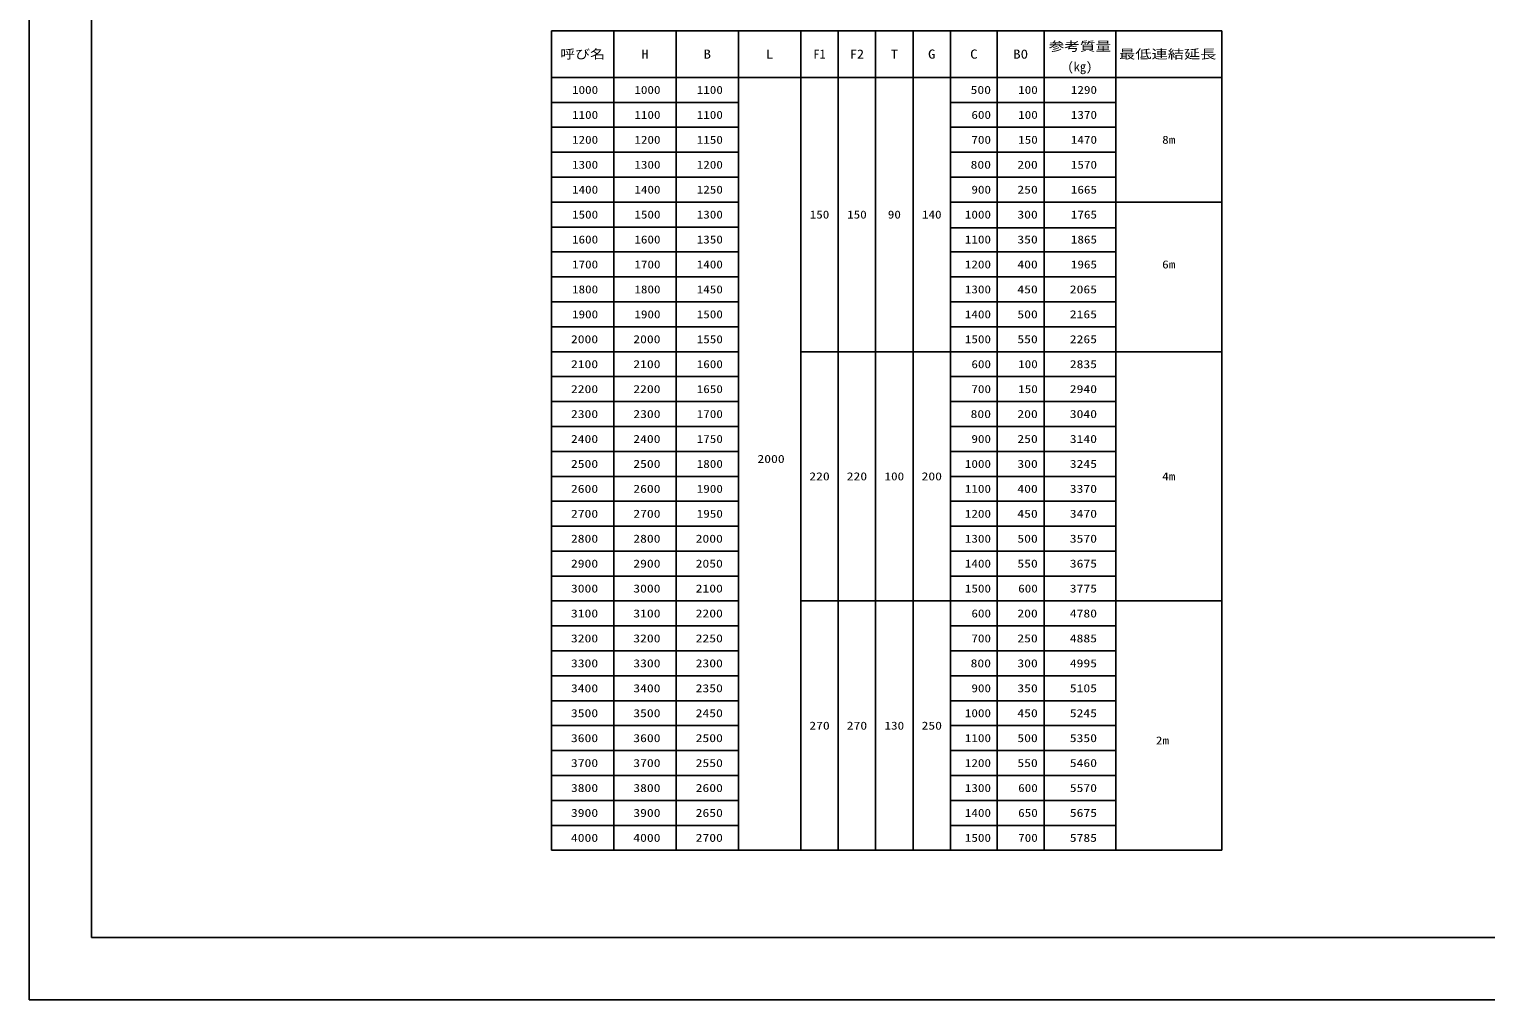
# Model space of a CAD drawing. Units: millimetres at full size; details may follow other scales. Extents: x 0 to 25230, y 0 to 17820.
# Drawn here: x 0 to 14017, y 0 to 9345 of the extents above; entities that cross this region are included whole.
import ezdxf
from ezdxf.enums import TextEntityAlignment as Align

# ---------------------------------------------------------------- set-up
doc = ezdxf.new("R2010")
doc.units = ezdxf.units.MM
for name, color, linetype, lineweight in [('D-MTR-FRAM', 7, 'Continuous', 25), ('D-MTR-LINE', 7, 'Continuous', 25), ('D-TTL', 2, 'Continuous', 25)]:
    doc.layers.add(name, color=color, linetype=linetype, lineweight=lineweight)
doc.layers.add('D-MTR-TXT', color=7, linetype='Continuous')
doc.styles.add('ＭＳ ゴシック', font='')
doc.styles.get('ＭＳ ゴシック').set_extended_font_data('MS Gothic')

msp = doc.modelspace()

# ---------------------------------------------------------------- linework, layer by layer
at = {"layer": 'D-MTR-FRAM'}
for p, q in [((5025.014, 9330), (11475.014, 9330)), ((5025.014, 9330), (5025.014, 1440)), ((11475.014, 1440), (11475.014, 9330)), ((5025.014, 1440), (11475.014, 1440))]:
    msp.add_line(p, q, dxfattribs=at)
at = {"layer": 'D-MTR-LINE'}
for p, q in [((5625.014, 9330), (5625.014, 1440)), ((6225.014, 9330), (6225.014, 1440)), ((6825.014, 9330), (6825.014, 1440)), ((7425.014, 9330), (7425.014, 1440)), ((7785.014, 9330), (7785.014, 1440)), ((8145.014, 9330), (8145.014, 1440)), ((8505.014, 9330), (8505.014, 1440)), ((8865.014, 9330), (8865.014, 1440)), ((9315.014, 9330), (9315.014, 1440)), ((9765.014, 9330), (9765.014, 1440)), ((10455.014, 9330), (10455.014, 1440)), ((5025.014, 8880), (11475.014, 8880)), ((5025.014, 8640), (6825.014, 8640)), ((8865.014, 8640), (10455.014, 8640)), ((5025.014, 8400), (6825.014, 8400)), ((8865.014, 8400), (10455.014, 8400)), ((5025.014, 8160), (6825.014, 8160)), ((8865.014, 8160), (10455.014, 8160)), ((5025.014, 7920), (6825.014, 7920)), ((8865.014, 7920), (10455.014, 7920)), ((5025.014, 7680), (6825.014, 7680)), ((8865.014, 7680), (11475.014, 7680)), ((5025.014, 7440), (6825.014, 7440)), ((8865.014, 7433.169), (10455.014, 7433.169)), ((5025.014, 7200), (6825.014, 7200)), ((8865.014, 7200), (10455.014, 7200)), ((5025.014, 6960), (6825.014, 6960)), ((8865.014, 6960), (10455.014, 6960)), ((5025.014, 6720), (6825.014, 6720)), ((8865.014, 6720), (10455.014, 6720)), ((5025.014, 6480), (6825.014, 6480)), ((8865.014, 6480), (10455.014, 6480)), ((5025.014, 6240), (6825.014, 6240)), ((7425.014, 6240), (11475.014, 6240)), ((5025.014, 6000), (6825.014, 6000)), ((8865.014, 6000), (10455.014, 6000)), ((5025.014, 5760), (6825.014, 5760)), ((8865.014, 5760), (10455.014, 5760)), ((5025.014, 5520), (6825.014, 5520)), ((8865.014, 5520), (10455.014, 5520)), ((5025.014, 5280), (6825.014, 5280)), ((8865.014, 5280), (10455.014, 5280)), ((5025.014, 5040), (6825.014, 5040)), ((8865.014, 5040), (10455.014, 5040)), ((5025.014, 4800), (6825.014, 4800)), ((8865.014, 4800), (10455.014, 4800)), ((5025.014, 4560), (6825.014, 4560)), ((8865.014, 4560), (10455.014, 4560)), ((5025.014, 4320), (6825.014, 4320)), ((8865.014, 4320), (10455.014, 4320)), ((5025.014, 4080), (6825.014, 4080)), ((8865.014, 4080), (10455.014, 4080)), ((5025.014, 3840), (6825.014, 3840)), ((7425.014, 3840), (11475.014, 3840)), ((5025.014, 3600), (6825.014, 3600)), ((8865.014, 3600), (10455.014, 3600)), ((5025.014, 3360), (6825.014, 3360)), ((8865.014, 3360), (10455.014, 3360)), ((5025.014, 3120), (6825.014, 3120)), ((8865.014, 3120), (10455.014, 3120)), ((5025.014, 2880), (6825.014, 2880)), ((8865.014, 2880), (10455.014, 2880)), ((5025.014, 2640), (6825.014, 2640)), ((8865.014, 2640), (10455.014, 2640)), ((5025.014, 2400), (6825.014, 2400)), ((8865.014, 2400), (10455.014, 2400)), ((5025.014, 2160), (6825.014, 2160)), ((8865.014, 2160), (10455.014, 2160)), ((5025.014, 1920), (6825.014, 1920)), ((8865.014, 1920), (10455.014, 1920)), ((5025.014, 1680), (6825.014, 1680)), ((8865.014, 1680), (10455.014, 1680))]:
    msp.add_line(p, q, dxfattribs=at)
at = {"layer": 'D-TTL'}
for points in [[(0, 0), (25230, 0), (25230, 17820), (0, 17820)], [(600, 600), (24630, 600), (24630, 17220), (600, 17220)]]:
    msp.add_lwpolyline(points, close=True, dxfattribs=at)

# ---------------------------------------------------------------- texts
at = {"layer": 'D-MTR-TXT', "style": 'ＭＳ ゴシック'}
for s, height, width, p in [('呼び名', 87.98, 1.2, (5325.014, 9105)), ('H', 87.98, 1.15, (5925.014, 9105)), ('B', 87.98, 1.2, (6525.014, 9105)), ('L', 87.98, 1.2, (7125.014, 9105)), ('F2', 87.98, 1.15, (7965.014, 9105)), ('T', 87.98, 1.15, (8325.014, 9105)), ('G', 87.98, 1.2, (8685.014, 9105)), ('C', 87.98, 1.2, (9090.014, 9105)), ('B0', 87.98, 1.2, (9540.014, 9105)), ('参考質量', 87.98, 1.25, (10110.014, 9180)), ('最低連結延長', 87.98, 1.3, (10955.452, 9105)), ('8m', 76.98, 1.2, (10965.014, 8280)), ('150', 76.98, 1.2, (7605.014, 7560)), ('150', 76.98, 1.2, (7965.014, 7560)), ('90', 76.98, 1.2, (8325.014, 7560)), ('140', 76.98, 1.2, (8685.014, 7560)), ('6m', 76.98, 1.2, (10965.014, 7080)), ('220', 76.98, 1.25, (7605.014, 5040)), ('220', 76.98, 1.25, (7965.014, 5040)), ('100', 76.98, 1.2, (8325.014, 5040)), ('200', 76.98, 1.25, (8685.014, 5040)), ('4m', 76.98, 1.2, (10965.014, 5040)), ('270', 76.98, 1.25, (7605.014, 2640)), ('270', 76.98, 1.25, (7965.014, 2640)), ('130', 76.98, 1.2, (8325.014, 2640)), ('250', 76.98, 1.25, (8685.014, 2640)), ('2m', 76.98, 1.2, (10904.315, 2497.179))]:
    msp.add_text(s, height=height, dxfattribs=dict(at, width=width)).set_placement(p, align=Align.MIDDLE_CENTER)
for s, p in [('F1', (7605.014, 9105)), ('(kg)', (10110.014, 8984))]:
    msp.add_text(s, height=87.98, dxfattribs=at).set_placement(p, align=Align.MIDDLE_CENTER)
for s, width, p in [('1000', 1.2, (5475.014, 8760)), ('1000', 1.2, (6075.014, 8760)), ('1100', 1.2, (6675.014, 8760)), ('500', 1.25, (9255.014, 8760)), ('100', 1.2, (9705.014, 8760)), ('1290', 1.2, (10275.014, 8760)), ('1100', 1.2, (5475.014, 8520)), ('1100', 1.2, (6075.014, 8520)), ('1100', 1.2, (6675.014, 8520)), ('600', 1.2, (9255.014, 8520)), ('100', 1.2, (9705.014, 8520)), ('1370', 1.2, (10275.014, 8520)), ('1200', 1.2, (5475.014, 8280)), ('1200', 1.2, (6075.014, 8280)), ('1150', 1.2, (6675.014, 8280)), ('700', 1.2, (9255.014, 8280)), ('150', 1.2, (9705.014, 8280)), ('1470', 1.2, (10275.014, 8280)), ('1300', 1.2, (5475.014, 8040)), ('1300', 1.2, (6075.014, 8040)), ('1200', 1.2, (6675.014, 8040)), ('800', 1.25, (9255.014, 8040)), ('200', 1.25, (9705.014, 8040)), ('1570', 1.2, (10275.014, 8040)), ('1400', 1.2, (5475.014, 7800)), ('1400', 1.2, (6075.014, 7800)), ('1250', 1.2, (6675.014, 7800)), ('900', 1.2, (9255.014, 7800)), ('250', 1.25, (9705.014, 7800)), ('1665', 1.2, (10275.014, 7800)), ('1500', 1.2, (5475.014, 7560)), ('1500', 1.2, (6075.014, 7560)), ('1300', 1.2, (6675.014, 7560)), ('1000', 1.2, (9255.014, 7560)), ('300', 1.25, (9705.014, 7560)), ('1765', 1.2, (10275.014, 7560)), ('1600', 1.2, (5475.014, 7320)), ('1600', 1.2, (6075.014, 7320)), ('1350', 1.2, (6675.014, 7320)), ('1100', 1.2, (9255.014, 7320)), ('350', 1.25, (9705.014, 7320)), ('1865', 1.2, (10275.014, 7320)), ('1700', 1.2, (5475.014, 7080)), ('1700', 1.2, (6075.014, 7080)), ('1400', 1.2, (6675.014, 7080)), ('1200', 1.2, (9255.014, 7080)), ('400', 1.25, (9705.014, 7080)), ('1965', 1.2, (10275.014, 7080)), ('1800', 1.2, (5475.014, 6840)), ('1800', 1.2, (6075.014, 6840)), ('1450', 1.2, (6675.014, 6840)), ('1300', 1.2, (9255.014, 6840)), ('450', 1.25, (9705.014, 6840)), ('2065', 1.25, (10275.014, 6840)), ('1900', 1.2, (5475.014, 6600)), ('1900', 1.2, (6075.014, 6600)), ('1500', 1.2, (6675.014, 6600)), ('1400', 1.2, (9255.014, 6600)), ('500', 1.25, (9705.014, 6600)), ('2165', 1.25, (10275.014, 6600)), ('2000', 1.25, (5475.014, 6360)), ('2000', 1.25, (6075.014, 6360)), ('1550', 1.2, (6675.014, 6360)), ('1500', 1.2, (9255.014, 6360)), ('550', 1.25, (9705.014, 6360)), ('2265', 1.25, (10275.014, 6360)), ('2100', 1.25, (5475.014, 6120)), ('2100', 1.25, (6075.014, 6120)), ('1600', 1.2, (6675.014, 6120)), ('600', 1.2, (9255.014, 6120)), ('100', 1.2, (9705.014, 6120)), ('2835', 1.25, (10275.014, 6120)), ('2200', 1.25, (5475.014, 5880)), ('2200', 1.25, (6075.014, 5880)), ('1650', 1.2, (6675.014, 5880)), ('700', 1.2, (9255.014, 5880)), ('150', 1.2, (9705.014, 5880)), ('2940', 1.25, (10275.014, 5880)), ('2300', 1.25, (5475.014, 5640)), ('2300', 1.25, (6075.014, 5640)), ('1700', 1.2, (6675.014, 5640)), ('800', 1.25, (9255.014, 5640)), ('200', 1.25, (9705.014, 5640)), ('3040', 1.25, (10275.014, 5640)), ('2400', 1.25, (5475.014, 5400)), ('2400', 1.25, (6075.014, 5400)), ('1750', 1.2, (6675.014, 5400)), ('900', 1.2, (9255.014, 5400)), ('250', 1.25, (9705.014, 5400)), ('3140', 1.25, (10275.014, 5400)), ('2500', 1.25, (5475.014, 5160)), ('2500', 1.25, (6075.014, 5160)), ('1800', 1.2, (6675.014, 5160)), ('1000', 1.2, (9255.014, 5160)), ('300', 1.25, (9705.014, 5160)), ('3245', 1.25, (10275.014, 5160)), ('2600', 1.25, (5475.014, 4920)), ('2600', 1.25, (6075.014, 4920)), ('1900', 1.2, (6675.014, 4920)), ('1100', 1.2, (9255.014, 4920)), ('400', 1.25, (9705.014, 4920)), ('3370', 1.25, (10275.014, 4920)), ('2700', 1.25, (5475.014, 4680)), ('2700', 1.25, (6075.014, 4680)), ('1950', 1.2, (6675.014, 4680)), ('1200', 1.2, (9255.014, 4680)), ('450', 1.25, (9705.014, 4680)), ('3470', 1.25, (10275.014, 4680)), ('2800', 1.25, (5475.014, 4440)), ('2800', 1.25, (6075.014, 4440)), ('2000', 1.25, (6675.014, 4440)), ('1300', 1.2, (9255.014, 4440)), ('500', 1.25, (9705.014, 4440)), ('3570', 1.25, (10275.014, 4440)), ('2900', 1.25, (5475.014, 4200)), ('2900', 1.25, (6075.014, 4200)), ('2050', 1.25, (6675.014, 4200)), ('1400', 1.2, (9255.014, 4200)), ('550', 1.25, (9705.014, 4200)), ('3675', 1.25, (10275.014, 4200)), ('3000', 1.25, (5475.014, 3960)), ('3000', 1.25, (6075.014, 3960)), ('2100', 1.25, (6675.014, 3960)), ('1500', 1.2, (9255.014, 3960)), ('600', 1.2, (9705.014, 3960)), ('3775', 1.25, (10275.014, 3960)), ('3100', 1.25, (5475.014, 3720)), ('3100', 1.25, (6075.014, 3720)), ('2200', 1.25, (6675.014, 3720)), ('600', 1.2, (9255.014, 3720)), ('200', 1.25, (9705.014, 3720)), ('4780', 1.25, (10275.014, 3720)), ('3200', 1.25, (5475.014, 3480)), ('3200', 1.25, (6075.014, 3480)), ('2250', 1.25, (6675.014, 3480)), ('700', 1.2, (9255.014, 3480)), ('250', 1.25, (9705.014, 3480)), ('4885', 1.25, (10275.014, 3480)), ('3300', 1.25, (5475.014, 3240)), ('3300', 1.25, (6075.014, 3240)), ('2300', 1.25, (6675.014, 3240)), ('800', 1.25, (9255.014, 3240)), ('300', 1.25, (9705.014, 3240)), ('4995', 1.25, (10275.014, 3240)), ('3400', 1.25, (5475.014, 3000)), ('3400', 1.25, (6075.014, 3000)), ('2350', 1.25, (6675.014, 3000)), ('900', 1.2, (9255.014, 3000)), ('350', 1.25, (9705.014, 3000)), ('5105', 1.25, (10275.014, 3000)), ('3500', 1.25, (5475.014, 2760)), ('3500', 1.25, (6075.014, 2760)), ('2450', 1.25, (6675.014, 2760)), ('1000', 1.2, (9255.014, 2760)), ('450', 1.25, (9705.014, 2760)), ('5245', 1.25, (10275.014, 2760)), ('3600', 1.25, (5475.014, 2520)), ('3600', 1.25, (6075.014, 2520)), ('2500', 1.25, (6675.014, 2520)), ('1100', 1.2, (9255.014, 2520)), ('500', 1.25, (9705.014, 2520)), ('5350', 1.25, (10275.014, 2520)), ('3700', 1.25, (5475.014, 2280)), ('3700', 1.25, (6075.014, 2280)), ('2550', 1.25, (6675.014, 2280)), ('1200', 1.2, (9255.014, 2280)), ('550', 1.25, (9705.014, 2280)), ('5460', 1.25, (10275.014, 2280)), ('3800', 1.25, (5475.014, 2040)), ('3800', 1.25, (6075.014, 2040)), ('2600', 1.25, (6675.014, 2040)), ('1300', 1.2, (9255.014, 2040)), ('600', 1.2, (9705.014, 2040)), ('5570', 1.25, (10275.014, 2040)), ('3900', 1.25, (5475.014, 1800)), ('3900', 1.25, (6075.014, 1800)), ('2650', 1.25, (6675.014, 1800)), ('1400', 1.2, (9255.014, 1800)), ('650', 1.2, (9705.014, 1800)), ('5675', 1.25, (10275.014, 1800)), ('4000', 1.25, (5475.014, 1560)), ('4000', 1.25, (6075.014, 1560)), ('2700', 1.25, (6675.014, 1560)), ('1500', 1.2, (9255.014, 1560)), ('700', 1.2, (9705.014, 1560)), ('5785', 1.25, (10275.014, 1560))]:
    msp.add_text(s, height=76.98, dxfattribs=dict(at, width=width)).set_placement(p, align=Align.MIDDLE_RIGHT)
at = {"layer": 'D-MTR-TXT', "style": 'ＭＳ ゴシック', "width": 1.25}
msp.add_text('2000', height=76.98, dxfattribs=at).set_placement((7138.567, 5146), align=Align.BOTTOM_CENTER)

doc.saveas('drawing.dxf')
